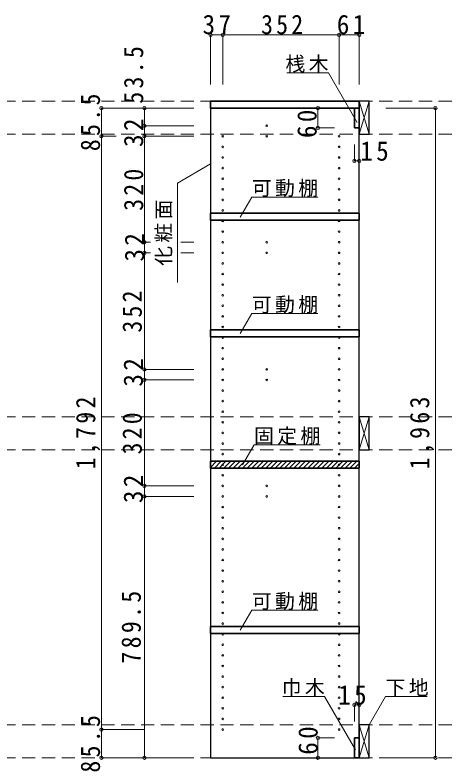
# Model space of a CAD drawing. Units: millimetres, scale not verified. Extents: x -3922 to 3878, y -2932 to 2722.
# Drawn here: x 522 to 1835, y -1724 to 533 of the extents above; entities that cross this region are included whole.
import ezdxf

# ---------------------------------------------------------------- set-up
doc = ezdxf.new("R2010")
doc.units = ezdxf.units.MM
doc.header["$LTSCALE"] = 20
doc.header["$PDMODE"] = 32
doc.header["$PDSIZE"] = 10
doc.linetypes.add('DASHED2', pattern=[3, 2, -1])
for name, color, linetype, lineweight in [('0-2', 2, 'Continuous', 35), ('0-3_固定棚', 3, 'Continuous', 25), ('0-4_可動棚', 2, 'Continuous', 35), ('0-5_側板', 4, 'Continuous', 9), ('0-7_桟木・巾木', 2, 'Continuous', 35), ('0-8', 7, 'Continuous', 18), ('0-A_文字', 7, 'Continuous', 18), ('0-B_寸法', 7, 'Continuous', 9), ('0-C_ハッチ', 4, 'Continuous', 9)]:
    doc.layers.add(name, color=color, linetype=linetype, lineweight=lineweight)
doc.styles.add('ＭＳ ゴシック', font='')
doc.styles.get('ＭＳ ゴシック').set_extended_font_data('MS Gothic')

msp = doc.modelspace()

# ---------------------------------------------------------------- linework, layer by layer
at = {"layer": '0-2'}
for p, q in [((1113.33, 251.73), (1113.33, 272.73)), ((1113.33, 272.73), (1563.33, 272.73)), ((1563.33, 272.73), (1563.33, 251.73)), ((1563.33, 251.73), (1113.33, 251.73))]:
    msp.add_line(p, q, dxfattribs=at)
at = {"layer": '0-3_固定棚', "color": 2, "lineweight": 35}
for p, q in [((1113.33, -815.27), (1563.33, -815.27)), ((1563.33, -815.27), (1563.33, -836.27))]:
    msp.add_line(p, q, dxfattribs=at)
msp.add_lwpolyline([(1113.33, -815.27), (1113.33, -836.27), (1563.33, -836.27)], dxfattribs=at)
at = {"layer": '0-4_可動棚'}
for p, q in [((1563.33, -66.27), (1113.33, -66.27)), ((1113.33, -87.27), (1113.33, -66.27)), ((1563.33, -66.27), (1563.33, -87.27)), ((1563.33, -87.27), (1113.33, -87.27)), ((1563.33, -418.27), (1113.33, -418.27)), ((1113.33, -439.27), (1113.33, -418.27)), ((1563.33, -418.27), (1563.33, -439.27)), ((1563.33, -439.27), (1113.33, -439.27)), ((1563.33, -1314.27), (1113.33, -1314.27)), ((1113.33, -1335.27), (1113.33, -1314.27)), ((1563.33, -1314.27), (1563.33, -1335.27)), ((1563.33, -1335.27), (1113.33, -1335.27))]:
    msp.add_line(p, q, dxfattribs=at)
at = {"layer": '0-5_側板', "color": 3, "lineweight": 25}
for p, q in [((1563.33, 251.73), (1113.33, 251.73)), ((1113.33, 251.73), (1113.33, -1711.27)), ((1563.33, -1711.27), (1563.33, 251.73)), ((1113.33, -1711.27), (1563.33, -1711.27))]:
    msp.add_line(p, q, dxfattribs=at)
at = {"layer": '0-5_側板'}
for centre in [(1283.33, 198.23), (1150.33, 166.23), (1283.33, 166.23), (1502.33, 166.23), (1150.33, 134.23), (1502.33, 134.23), (1150.33, 102.23), (1502.33, 102.23), (1150.33, 70.23), (1502.33, 70.23), (1150.33, 38.23), (1502.33, 38.23), (1150.33, 6.23), (1502.33, 6.23), (1150.33, -25.77), (1502.33, -25.77), (1150.33, -57.77), (1502.33, -57.77), (1150.33, -89.77), (1502.33, -89.77), (1150.33, -121.77), (1502.33, -121.77), (1150.33, -153.77), (1283.33, -153.77), (1502.33, -153.77), (1150.33, -185.77), (1283.33, -185.77), (1502.33, -185.77), (1150.33, -217.77), (1502.33, -217.77), (1150.33, -249.77), (1502.33, -249.77), (1150.33, -281.77), (1502.33, -281.77), (1150.33, -313.77), (1502.33, -313.77), (1150.33, -345.77), (1502.33, -345.77), (1150.33, -377.77), (1502.33, -377.77), (1150.33, -409.77), (1502.33, -409.77), (1150.33, -441.77), (1502.33, -441.77), (1150.33, -473.77), (1502.33, -473.77), (1150.33, -505.77), (1502.33, -505.77), (1150.33, -537.77), (1283.33, -537.77), (1502.33, -537.77), (1150.33, -569.77), (1283.33, -569.77), (1502.33, -569.77), (1150.33, -601.77), (1502.33, -601.77), (1150.33, -633.77), (1502.33, -633.77), (1150.33, -665.77), (1502.33, -665.77), (1150.33, -697.77), (1502.33, -697.77), (1150.33, -729.77), (1502.33, -729.77), (1150.33, -761.77), (1502.33, -761.77), (1150.33, -793.77), (1502.33, -793.77), (1150.33, -825.77), (1502.33, -825.77), (1150.33, -857.77), (1502.33, -857.77), (1150.33, -889.77), (1283.33, -889.77), (1502.33, -889.77), (1150.33, -921.77), (1283.33, -921.77), (1502.33, -921.77), (1150.33, -953.77), (1502.33, -953.77), (1150.33, -985.77), (1502.33, -985.77), (1150.33, -1017.77), (1502.33, -1017.77), (1150.33, -1049.77), (1502.33, -1049.77), (1150.33, -1081.77), (1502.33, -1081.77), (1150.33, -1113.77), (1502.33, -1113.77), (1150.33, -1145.77), (1502.33, -1145.77), (1150.33, -1177.77), (1502.33, -1177.77), (1150.33, -1209.77), (1502.33, -1209.77), (1150.33, -1241.77), (1502.33, -1241.77), (1150.33, -1273.77), (1502.33, -1273.77), (1150.33, -1305.77), (1502.33, -1305.77), (1150.33, -1337.77), (1502.33, -1337.77), (1150.33, -1369.77), (1502.33, -1369.77), (1150.33, -1401.77), (1502.33, -1401.77), (1150.33, -1433.77), (1502.33, -1433.77), (1150.33, -1465.77), (1502.33, -1465.77), (1150.33, -1497.77), (1502.33, -1497.77), (1150.33, -1529.77), (1502.33, -1529.77), (1150.33, -1561.77), (1502.33, -1561.77), (1150.33, -1593.77), (1502.33, -1593.77), (1150.33, -1625.77), (1502.33, -1625.77)]:
    msp.add_circle(centre, 2.5, dxfattribs=at)
at = {"layer": '0-7_桟木・巾木'}
for p, q in [((1548.33, 191.73), (1548.33, 251.73)), ((1563.33, 251.73), (1548.33, 251.73)), ((1563.33, 251.73), (1563.33, 191.73)), ((1551.84, 191.73), (1548.33, 191.73)), ((1563.33, 191.73), (1551.84, 191.73)), ((1548.33, -1711.27), (1548.33, -1651.27)), ((1563.33, -1711.27), (1548.33, -1711.27))]:
    msp.add_line(p, q, dxfattribs=at)
msp.add_lwpolyline([(1548.33, -1651.27), (1563.33, -1651.27), (1563.33, -1711.27)], dxfattribs=at)
at = {"layer": '0-8'}
for p, q in [((1563.33, 272.73), (1593.33, 172.73)), ((1563.33, 172.73), (1593.33, 272.73)), ((1563.33, -681.27), (1593.33, -781.27)), ((1563.33, -781.27), (1593.33, -681.27)), ((1563.33, -1611.27), (1593.33, -1711.27)), ((1563.33, -1711.27), (1593.33, -1611.27))]:
    msp.add_line(p, q, dxfattribs=at)
at = {"layer": '0-8', "color": 3, "lineweight": 25}
for points in [[(1593.33, 172.73), (1593.33, 272.73), (1563.33, 272.73), (1563.33, 172.73)], [(1593.33, -781.27), (1593.33, -681.27), (1563.33, -681.27), (1563.33, -781.27)], [(1593.33, -1711.27), (1593.33, -1611.27), (1563.33, -1611.27), (1563.33, -1711.27)]]:
    msp.add_lwpolyline(points, close=True, dxfattribs=at)
at = {"layer": '0-A_文字'}
for p, q in [((1469.99, 358.32), (1343.96, 358.32)), ((1556.66, 208.2), (1469.99, 358.32)), ((1113.33, 82.66), (1013.33, 24.93)), ((1013.33, -275.07), (1013.33, 24.93)), ((1203.32, -77.79), (1238.33, -17.14)), ((1438.33, -17.14), (1238.33, -17.14)), ((1203.32, -429.79), (1238.33, -369.14)), ((1438.33, -369.14), (1238.33, -369.14)), ((1209.97, -826.33), (1244.99, -765.68)), ((1444.99, -765.68), (1244.99, -765.68)), ((1203.32, -1325.79), (1238.33, -1265.14)), ((1438.33, -1265.14), (1238.33, -1265.14)), ((1593.33, -1611.27), (1642.75, -1525.68)), ((1642.75, -1525.68), (1768.78, -1525.68))]:
    msp.add_line(p, q, dxfattribs=at)
msp.add_lwpolyline([(1551.93, -1687.41), (1458.56, -1525.68), (1332.53, -1525.68)], dxfattribs=at)
at = {"layer": '0-B_寸法', "color": 4}
for p, q in [((1113.33, 472.73), (1563.33, 472.73)), ((1113.33, 472.73), (1113.33, 322.73)), ((1150.33, 472.73), (1150.33, 322.73)), ((1502.33, 472.73), (1502.33, 322.73)), ((1563.33, 472.73), (1563.33, 322.73)), ((783.33, 251.73), (913.33, 251.73)), ((783.33, 251.73), (783.33, -1711.27)), ((1063.33, 251.73), (913.33, 251.73)), ((913.33, 251.73), (913.33, 198.23)), ((1438.33, 251.73), (1488.33, 251.73)), ((1438.33, 251.73), (1438.33, 191.73)), ((1793.33, 251.73), (1643.33, 251.73)), ((1793.33, 251.73), (1793.33, -1711.27)), ((1063.33, 198.23), (913.33, 198.23)), ((913.33, 198.23), (913.33, 166.23)), ((1438.33, 191.73), (1488.33, 191.73)), ((783.33, 166.23), (828.35, 166.23)), ((1063.33, 166.23), (913.33, 166.23)), ((913.33, 166.23), (913.33, -153.77)), ((1548.33, 91.73), (1548.33, 141.73)), ((1563.33, 91.73), (1563.33, 141.73)), ((1548.33, 91.73), (1563.33, 91.73)), ((931.83, -153.77), (913.33, -153.77)), ((913.33, -153.77), (913.33, -185.77)), ((1063.33, -153.77), (1023.58, -153.77)), ((931.83, -185.77), (913.33, -185.77)), ((913.33, -185.77), (913.33, -537.77)), ((1063.33, -185.77), (1023.58, -185.77)), ((1063.33, -537.77), (913.33, -537.77)), ((913.33, -537.77), (913.33, -569.77)), ((1063.33, -569.77), (913.33, -569.77)), ((913.33, -569.77), (913.33, -889.77)), ((1063.33, -889.77), (913.33, -889.77)), ((913.33, -889.77), (913.33, -921.77)), ((913.33, -1711.27), (913.33, -921.77)), ((1063.33, -921.77), (913.33, -921.77)), ((1548.33, -1551.27), (1548.33, -1601.27)), ((1548.33, -1551.27), (1563.33, -1551.27)), ((1563.33, -1551.27), (1563.33, -1601.27)), ((783.33, -1625.77), (913.33, -1625.77)), ((1438.33, -1651.27), (1488.33, -1651.27)), ((1438.33, -1651.27), (1438.33, -1711.27)), ((783.33, -1711.27), (913.33, -1711.27)), ((913.33, -1711.27), (1063.33, -1711.27)), ((1438.33, -1711.27), (1488.33, -1711.27)), ((1793.33, -1711.27), (1643.33, -1711.27))]:
    msp.add_line(p, q, dxfattribs=at)
at = {"layer": '0-B_寸法', "color": 4, "linetype": 'DASHED2'}
for p, q in [((2983.33, 272.73), (-3055.67, 272.73)), ((2983.33, 172.73), (-3055.67, 172.73)), ((2983.33, -681.27), (-3055.67, -681.27)), ((2983.33, -781.27), (-3055.67, -781.27)), ((2983.33, -1611.27), (-3055.67, -1611.27)), ((2983.33, -1711.27), (-3055.67, -1711.27))]:
    msp.add_line(p, q, dxfattribs=at)
at = {"layer": '0-B_寸法'}
for p in [(1113.33, 472.73), (1150.33, 472.73), (1502.33, 472.73), (1563.33, 472.73), (783.33, 251.73), (913.33, 251.73), (1438.33, 251.73), (1793.33, 251.73), (913.33, 198.23), (1438.33, 191.73), (783.33, 166.23), (913.33, 166.23), (1548.33, 91.73), (1563.33, 91.73), (913.33, -153.77), (913.33, -185.77), (913.33, -537.77), (913.33, -569.77), (913.33, -889.77), (913.33, -921.77), (1548.33, -1551.27), (1563.33, -1551.27), (783.33, -1625.77), (1438.33, -1651.27), (783.33, -1711.27), (913.33, -1711.27), (1438.33, -1711.27), (1793.33, -1711.27)]:
    msp.add_point(p, dxfattribs=at)
at = {"layer": '0-C_ハッチ'}
for p, q in [((1113.33, -819.65), (1117.72, -815.27)), ((1113.33, -833.79), (1131.86, -815.27)), ((1125, -836.27), (1146, -815.27)), ((1139.14, -836.27), (1160.14, -815.27)), ((1153.29, -836.27), (1174.29, -815.27)), ((1167.43, -836.27), (1188.43, -815.27)), ((1181.57, -836.27), (1202.57, -815.27)), ((1195.71, -836.27), (1216.71, -815.27)), ((1209.86, -836.27), (1230.86, -815.27)), ((1224, -836.27), (1245, -815.27)), ((1238.14, -836.27), (1259.14, -815.27)), ((1252.28, -836.27), (1273.28, -815.27)), ((1266.42, -836.27), (1287.42, -815.27)), ((1280.57, -836.27), (1301.57, -815.27)), ((1294.71, -836.27), (1315.71, -815.27)), ((1308.85, -836.27), (1329.85, -815.27)), ((1322.99, -836.27), (1343.99, -815.27)), ((1337.13, -836.27), (1358.13, -815.27)), ((1351.28, -836.27), (1372.28, -815.27)), ((1365.42, -836.27), (1386.42, -815.27)), ((1379.56, -836.27), (1400.56, -815.27)), ((1393.7, -836.27), (1414.7, -815.27)), ((1407.85, -836.27), (1428.85, -815.27)), ((1421.99, -836.27), (1442.99, -815.27)), ((1436.13, -836.27), (1457.13, -815.27)), ((1450.27, -836.27), (1471.27, -815.27)), ((1464.41, -836.27), (1485.41, -815.27)), ((1478.56, -836.27), (1499.56, -815.27)), ((1492.7, -836.27), (1513.7, -815.27)), ((1506.84, -836.27), (1527.84, -815.27)), ((1520.98, -836.27), (1541.98, -815.27)), ((1535.12, -836.27), (1556.12, -815.27)), ((1549.27, -836.27), (1563.33, -822.2))]:
    msp.add_line(p, q, dxfattribs=at)

# ---------------------------------------------------------------- texts
at = {"layer": '0-A_文字', "char_height": 43.99, "attachment_point": 7, "style": 'ＭＳ ゴシック'}
for s, insert in [('\\T1.17;桟木', (1339.99, 358.32)), ('\\T1.17;可動棚', (1238.33, -17.14)), ('\\T1.17;可動棚', (1238.33, -369.14)), ('\\T1.17;固定棚', (1244.99, -765.68)), ('\\T1.17;可動棚', (1238.33, -1265.14)), ('\\T1.17;巾木', (1328.56, -1525.68)), ('\\T1.17;下地', (1642.75, -1525.68))]:
    msp.add_mtext(s, dxfattribs=dict(at, insert=insert))
at = {"layer": '0-A_文字', "insert": (998.33, -225.07), "char_height": 43.99, "attachment_point": 7, "rotation": 90, "style": 'ＭＳ ゴシック'}
msp.add_mtext('\\T1.17;化粧面', dxfattribs=at)
at = {"layer": '0-B_寸法', "char_height": 58.65, "attachment_point": 7, "style": 'ＭＳ ゴシック'}
for s, insert in [('\\T1.27;\\W0.95;37', (1089.33, 473.94)), ('\\T1.27;\\W0.9;352', (1266.33, 473.94)), ('\\T1.27;\\W0.95;61', (1495.33, 473.94)), ('\\T1.27;\\W0.95;15', (1566.23, 91.73)), ('\\T1.27;\\W0.95;15', (1499.49, -1551.27))]:
    msp.add_mtext(s, dxfattribs=dict(at, insert=insert))
at = {"layer": '0-B_寸法', "char_height": 58.65, "attachment_point": 7, "rotation": 90, "style": 'ＭＳ ゴシック'}
for s, insert in [('\\T1.28;\\W0.9;53.5', (910.72, 264.81)), ('\\T1.28;\\W0.9;85.5', (780.01, 121.48)), ('\\T1.27;\\W0.95;60', (1435.13, 160.86)), ('\\T1.27;\\W0.95;32', (910.72, 134.1)), ('\\T1.27;\\W0.9;320', (910.72, -58.77)), ('\\T1.27;\\W0.95;32', (913.33, -212.27)), ('\\T1.27;\\W0.9;352', (906.42, -426.77)), ('\\T1.27;\\W0.95;32', (909.82, -589.89)), ('\\T1.28;\\W0.9;1,792', (780.01, -839.77)), ('\\T1.28;\\W0.9;1,963', (1790.01, -839.77)), ('\\T1.27;\\W0.9;320', (906.42, -794.77)), ('\\T1.27;\\W0.95;32', (909.82, -941.89)), ('\\T1.28;\\W0.9;789.5', (903.33, -1426.52)), ('\\T1.28;\\W0.9;85.5', (780.01, -1756.02)), ('\\T1.27;\\W0.95;60', (1438.33, -1702.05))]:
    msp.add_mtext(s, dxfattribs=dict(at, insert=insert))

doc.saveas('drawing.dxf')
